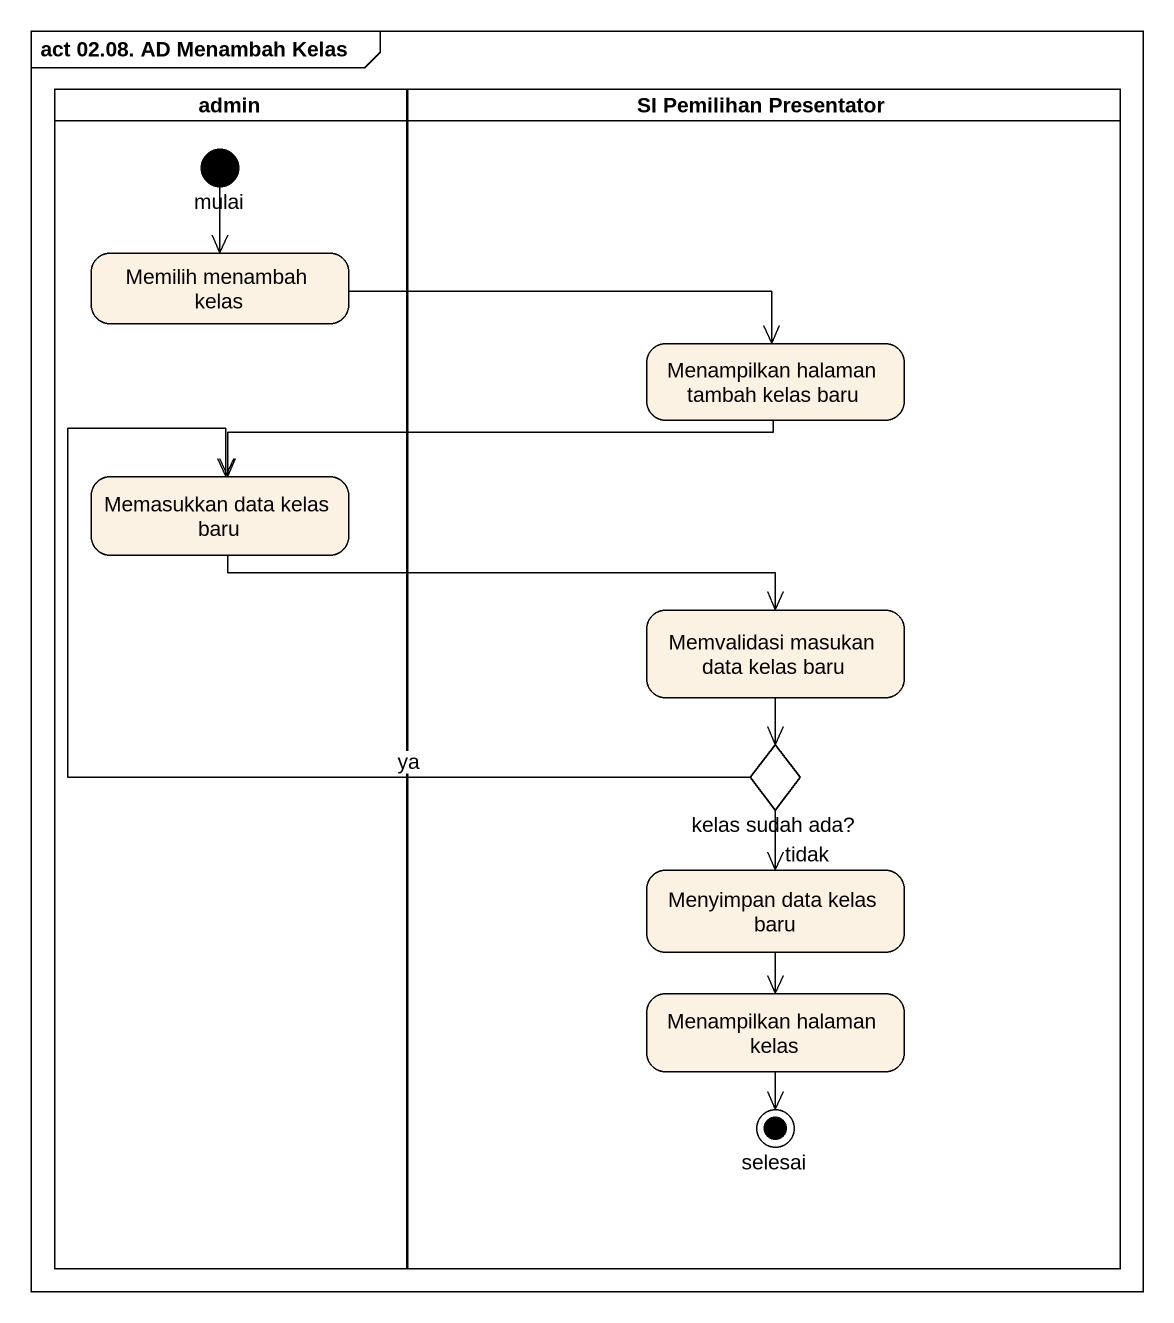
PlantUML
@startuml
mainframe act 02.08. AD Menambah Kelas
hide empty description
state admin <<partition>> {
  state mulai <<start>>
  state "Memilih menambah kelas" as Memilih_menambah_kelas
  state "Memasukkan data kelas baru" as Memasukkan_data_kelas_baru
}
state "SI Pemilihan Presentator" as SI_Pemilihan_Presentator <<partition>> {
  state "Menampilkan halaman tambah kelas baru" as Menampilkan_halaman_tambah
  state "Memvalidasi masukan data kelas baru" as Memvalidasi_masukan_data
  state "kelas sudah ada?" as kelas_sudah_ada <<choice>>
  state "Menyimpan data kelas baru" as Menyimpan_data_kelas_baru
  state "Menampilkan halaman kelas" as Menampilkan_halaman_kelas
  state selesai <<end>>
}
mulai --> Memilih_menambah_kelas
Memilih_menambah_kelas -right-> Menampilkan_halaman_tambah
Menampilkan_halaman_tambah -left-> Memasukkan_data_kelas_baru
Memasukkan_data_kelas_baru -right-> Memvalidasi_masukan_data
Memvalidasi_masukan_data --> kelas_sudah_ada
kelas_sudah_ada -left-> Memasukkan_data_kelas_baru : ya
kelas_sudah_ada --> Menyimpan_data_kelas_baru : tidak
Menyimpan_data_kelas_baru --> Menampilkan_halaman_kelas
Menampilkan_halaman_kelas --> selesai
@enduml
